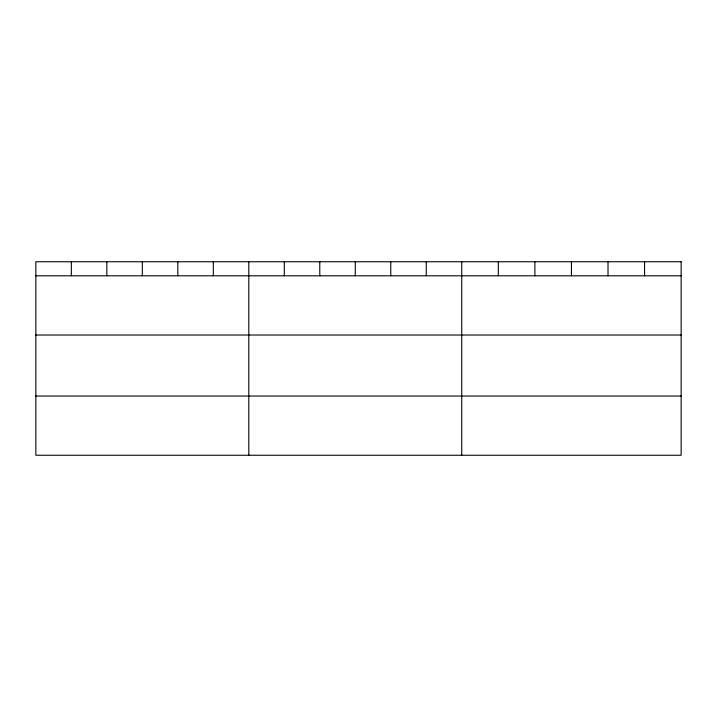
<?xml version="1.0" encoding="UTF-8"?>
<svg xmlns="http://www.w3.org/2000/svg" width="717" height="717" viewBox="0 0 717 717"><rect width="100%" height="100%" fill="white"/><g stroke="black" fill="none" stroke-linecap="round" stroke-linejoin="round"><path stroke-width="1.08" d="M35.85 275.803L681.15 275.803M35.85 335.018L681.15 335.018M35.85 396.035L681.15 396.035M644.583 261.75L644.583 275.803M608.016 261.75L608.016 275.803M571.449 261.75L571.449 275.803M534.882 261.75L534.882 275.803M498.315 261.75L498.315 275.803M461.748 261.75L461.748 455.25M426.257 261.75L426.257 275.803M390.765 261.75L390.765 275.803M355.273 261.75L355.273 275.803M319.782 261.75L319.782 275.803M284.291 261.75L284.291 275.803M248.799 261.75L248.799 455.25M213.308 261.75L213.308 275.803M177.816 261.75L177.816 275.803M142.325 261.75L142.325 275.803M106.833 261.75L106.833 275.803M71.341 261.75L71.341 275.803M681.15 261.75L35.85 261.75L35.85 455.25L681.15 455.25L681.15 261.75"/></g></svg>
